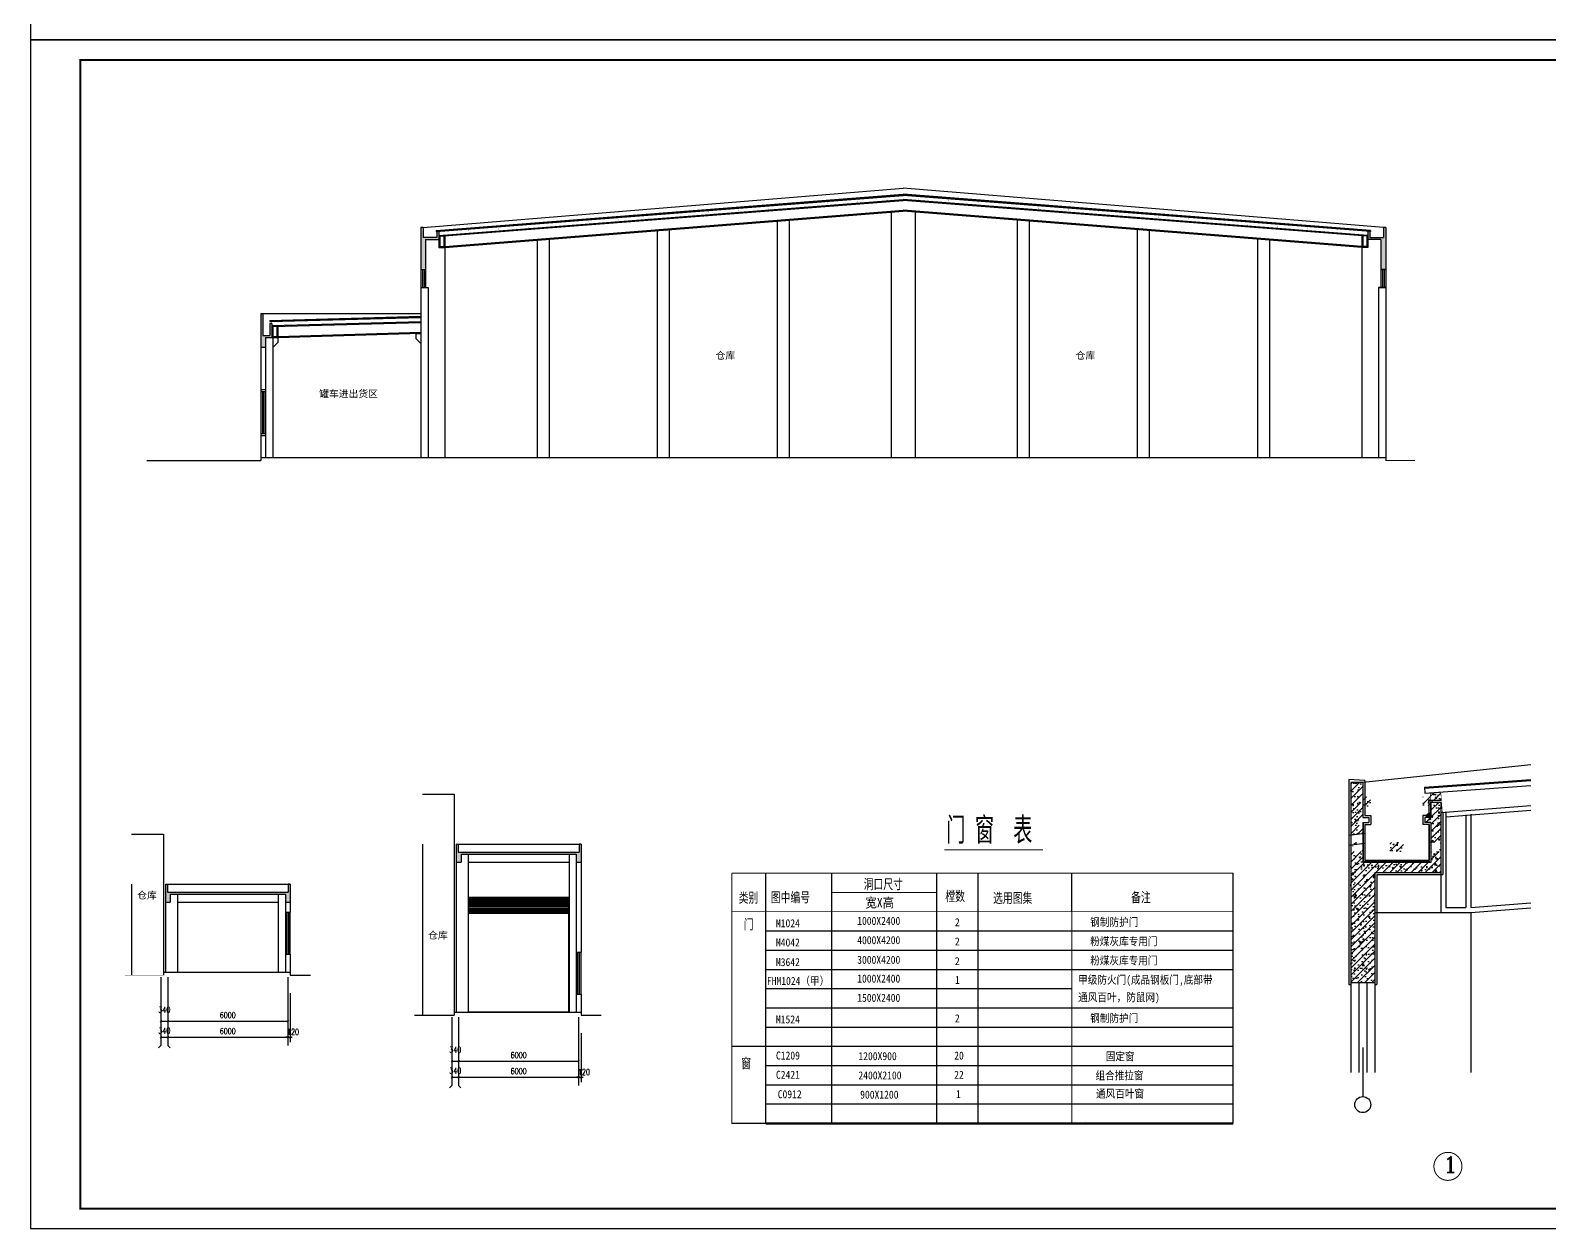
# Model space of a CAD drawing. Extents: x -405456 to 360097, y -329918 to 177160.
# Drawn here: x 28979 to 104928, y -329918 to -270043 of the extents above; entities that cross this region are included whole.
import ezdxf
from ezdxf.enums import TextEntityAlignment as Align

# ---------------------------------------------------------------- set-up
doc = ezdxf.new("R2010")
doc.units = 0
doc.header["$LTSCALE"] = 1000
doc.header["$MEASUREMENT"] = 0
doc.linetypes.add('DASH', pattern=[0.35, 0.25, -0.1])
for name, color, linetype in [('10', 7, 'Continuous'), ('AXIS', 3, 'Continuous'), ('DIM', 3, 'Continuous'), ('DIM1', 3, 'Continuous'), ('DIM_IDEN', 3, 'Continuous'), ('PUB_TITLE', 4, 'Continuous'), ('PUB_WALL', 9, 'Continuous'), ('WALL', 9, 'Continuous'), ('WINDOW', 4, 'Continuous'), ('墙体', 42, 'Continuous'), ('建筑面层', 136, 'Continuous'), ('柱子', 3, 'Continuous')]:
    doc.layers.add(name, color=color, linetype=linetype)
doc.styles.add('-宋体', font='', dxfattribs={"width": 0.8})
doc.styles.add('_TCH_LABEL', font='COMPLEX', dxfattribs={"bigfont": 'GBCBIG'})
doc.styles.add('DIM_FONT', font='SIMPLEX', dxfattribs={"width": 0.7, "bigfont": 'GBCBIG'})
doc.styles.add('H1', font='')
doc.styles.get("Standard").update_dxf_attribs({"font": 'gbenor.shx', "bigfont": 'gbcbig.shx'})
doc.styles.add('T1', font='', dxfattribs={"width": 0.9, "height": 300})
doc.styles.get('-宋体').set_extended_font_data('SimSun')
doc.styles.get('H1').set_extended_font_data('SimSun')
doc.styles.get('T1').set_extended_font_data('SimSun')
doc.dimstyles.new('DIMN', dxfattribs={"dimtxt": 300, "dimasz": 100, "dimexe": 250, "dimexo": 300, "dimgap": 150, "dimtad": 1, "dimdec": 0, "dimzin": 0, "dimdsep": 46, "dimtxsty": 'DIM_FONT', "dimblk": 'ARCHTICK', "dimcen": 0.09, "dimclrt": 7, "dimazin": 2, "dimtfac": 1, "dimtdec": 0, "dimtix": 1, "dimtmove": 2, "dimatfit": 3, "dimfxl": 1, "dimtolj": 1, "dimtzin": 0, "dimarcsym": 0})

# ---------------------------------------------------------------- blocks, each defined once
blk = doc.blocks.new('_ArchTick')
at = {"color": 0, "linetype": 'ByBlock', "const_width": 0.4}
blk.add_lwpolyline([(-0.5, -0.5), (0.5, 0.5)], dxfattribs=at)
blk = doc.blocks.new('*D24')
at = {"layer": 'AXIS', "color": 0, "lineweight": -2}
for p, q in [((50048, -319348), (50048, -321798)), ((50388, -319348), (50388, -321798)), ((50048, -321548), (50388, -321548))]:
    blk.add_line(p, q, dxfattribs=at)
at = {"layer": 'Defpoints', "color": 0}
for p in [(50048, -319048), (50388, -319048), (50388, -321548)]:
    blk.add_point(p, dxfattribs=at)
at = {"layer": 'AXIS', "color": 0, "lineweight": -2, "xscale": 100, "yscale": 100, "zscale": 100, "rotation": 180}
blk.add_blockref('_ArchTick', (50048, -321548), dxfattribs=at)
at = {"layer": 'AXIS', "color": 0, "lineweight": -2, "xscale": 100, "yscale": 100, "zscale": 100}
blk.add_blockref('_ArchTick', (50388, -321548), dxfattribs=at)
at = {"layer": 'AXIS', "color": 7, "insert": (50218, -320981), "char_height": 300, "attachment_point": 5, "style": 'DIM_FONT'}
blk.add_mtext('\\A1;340', dxfattribs=at)
blk = doc.blocks.new('*D25')
at = {"layer": 'AXIS', "color": 0, "lineweight": -2}
for p, q in [((50388, -319348), (50388, -321798)), ((56388, -319348), (56388, -321798)), ((50388, -321548), (56388, -321548))]:
    blk.add_line(p, q, dxfattribs=at)
at = {"layer": 'Defpoints', "color": 0}
for p in [(50388, -319048), (56388, -319048), (56388, -321548)]:
    blk.add_point(p, dxfattribs=at)
at = {"layer": 'AXIS', "color": 0, "lineweight": -2, "xscale": 100, "yscale": 100, "zscale": 100, "rotation": 180}
blk.add_blockref('_ArchTick', (50388, -321548), dxfattribs=at)
at = {"layer": 'AXIS', "color": 0, "lineweight": -2, "xscale": 100, "yscale": 100, "zscale": 100}
blk.add_blockref('_ArchTick', (56388, -321548), dxfattribs=at)
at = {"layer": 'AXIS', "color": 7, "insert": (53388, -321248), "char_height": 300, "attachment_point": 5, "style": 'DIM_FONT'}
blk.add_mtext('\\A1;6000', dxfattribs=at)
blk = doc.blocks.new('*D26')
at = {"layer": 'AXIS', "color": 0, "lineweight": -2}
for p, q in [((50048, -320148), (50048, -322598)), ((50388, -320148), (50388, -322598)), ((50048, -322348), (50388, -322348))]:
    blk.add_line(p, q, dxfattribs=at)
at = {"layer": 'Defpoints', "color": 0}
for p in [(50048, -319848), (50388, -319848), (50388, -322348)]:
    blk.add_point(p, dxfattribs=at)
at = {"layer": 'AXIS', "color": 0, "lineweight": -2, "xscale": 100, "yscale": 100, "zscale": 100, "rotation": 180}
blk.add_blockref('_ArchTick', (50048, -322348), dxfattribs=at)
at = {"layer": 'AXIS', "color": 0, "lineweight": -2, "xscale": 100, "yscale": 100, "zscale": 100}
blk.add_blockref('_ArchTick', (50388, -322348), dxfattribs=at)
at = {"layer": 'AXIS', "color": 7, "insert": (50218, -322028), "char_height": 300, "attachment_point": 5, "style": 'DIM_FONT'}
blk.add_mtext('\\A1;340', dxfattribs=at)
blk = doc.blocks.new('*D27')
at = {"layer": 'AXIS', "color": 0, "lineweight": -2}
for p, q in [((50388, -320148), (50388, -322598)), ((56388, -320148), (56388, -322598)), ((50388, -322348), (56388, -322348))]:
    blk.add_line(p, q, dxfattribs=at)
at = {"layer": 'Defpoints', "color": 0}
for p in [(50388, -319848), (56388, -319848), (56388, -322348)]:
    blk.add_point(p, dxfattribs=at)
at = {"layer": 'AXIS', "color": 0, "lineweight": -2, "xscale": 100, "yscale": 100, "zscale": 100, "rotation": 180}
blk.add_blockref('_ArchTick', (50388, -322348), dxfattribs=at)
at = {"layer": 'AXIS', "color": 0, "lineweight": -2, "xscale": 100, "yscale": 100, "zscale": 100}
blk.add_blockref('_ArchTick', (56388, -322348), dxfattribs=at)
at = {"layer": 'AXIS', "color": 7, "insert": (53388, -322048), "char_height": 300, "attachment_point": 5, "style": 'DIM_FONT'}
blk.add_mtext('\\A1;6000', dxfattribs=at)
blk = doc.blocks.new('*D28')
at = {"layer": 'AXIS', "color": 0, "lineweight": -2}
for p, q in [((56388, -320148), (56388, -322598)), ((56508, -320148), (56508, -322598)), ((56388, -322348), (56288, -322348)), ((56388, -322348), (56508, -322348)), ((56508, -322348), (56608, -322348))]:
    blk.add_line(p, q, dxfattribs=at)
at = {"layer": 'Defpoints', "color": 0}
for p in [(56388, -319848), (56508, -319848), (56508, -322348)]:
    blk.add_point(p, dxfattribs=at)
at = {"layer": 'AXIS', "color": 0, "lineweight": -2, "xscale": 100, "yscale": 100, "zscale": 100}
blk.add_blockref('_ArchTick', (56388, -322348), dxfattribs=at)
at = {"layer": 'AXIS', "color": 0, "lineweight": -2, "xscale": 100, "yscale": 100, "zscale": 100, "rotation": 180}
blk.add_blockref('_ArchTick', (56508, -322348), dxfattribs=at)
at = {"layer": 'AXIS', "color": 7, "insert": (56651, -322094), "char_height": 300, "attachment_point": 5, "style": 'DIM_FONT'}
blk.add_mtext('\\A1;120', dxfattribs=at)
blk = doc.blocks.new('*D31')
at = {"layer": 'AXIS', "color": 0, "lineweight": -2}
for p, q in [((35507, -318147), (35507, -320597)), ((35847, -318147), (35847, -320597)), ((35507, -320347), (35847, -320347))]:
    blk.add_line(p, q, dxfattribs=at)
at = {"layer": 'Defpoints', "color": 0}
for p in [(35507, -317847), (35847, -317847), (35847, -320347)]:
    blk.add_point(p, dxfattribs=at)
at = {"layer": 'AXIS', "color": 0, "lineweight": -2, "xscale": 100, "yscale": 100, "zscale": 100, "rotation": 180}
blk.add_blockref('_ArchTick', (35507, -320347), dxfattribs=at)
at = {"layer": 'AXIS', "color": 0, "lineweight": -2, "xscale": 100, "yscale": 100, "zscale": 100}
blk.add_blockref('_ArchTick', (35847, -320347), dxfattribs=at)
at = {"layer": 'AXIS', "color": 7, "insert": (35677, -320027), "char_height": 300, "attachment_point": 5, "style": 'DIM_FONT'}
blk.add_mtext('\\A1;340', dxfattribs=at)
blk = doc.blocks.new('*D32')
at = {"layer": 'AXIS', "color": 0, "lineweight": -2}
for p, q in [((35847, -318147), (35847, -320597)), ((41847, -318147), (41847, -320597)), ((35847, -320347), (41847, -320347))]:
    blk.add_line(p, q, dxfattribs=at)
at = {"layer": 'Defpoints', "color": 0}
for p in [(35847, -317847), (41847, -317847), (41847, -320347)]:
    blk.add_point(p, dxfattribs=at)
at = {"layer": 'AXIS', "color": 0, "lineweight": -2, "xscale": 100, "yscale": 100, "zscale": 100, "rotation": 180}
blk.add_blockref('_ArchTick', (35847, -320347), dxfattribs=at)
at = {"layer": 'AXIS', "color": 0, "lineweight": -2, "xscale": 100, "yscale": 100, "zscale": 100}
blk.add_blockref('_ArchTick', (41847, -320347), dxfattribs=at)
at = {"layer": 'AXIS', "color": 7, "insert": (38847, -320047), "char_height": 300, "attachment_point": 5, "style": 'DIM_FONT'}
blk.add_mtext('\\A1;6000', dxfattribs=at)
blk = doc.blocks.new('*D33')
at = {"layer": 'AXIS', "color": 0, "lineweight": -2}
for p, q in [((41847, -318147), (41847, -320597)), ((41967, -318147), (41967, -320597)), ((41847, -320347), (41747, -320347)), ((41847, -320347), (41967, -320347)), ((41967, -320347), (42067, -320347))]:
    blk.add_line(p, q, dxfattribs=at)
at = {"layer": 'Defpoints', "color": 0}
for p in [(41847, -317847), (41967, -317847), (41967, -320347)]:
    blk.add_point(p, dxfattribs=at)
at = {"layer": 'AXIS', "color": 0, "lineweight": -2, "xscale": 100, "yscale": 100, "zscale": 100}
blk.add_blockref('_ArchTick', (41847, -320347), dxfattribs=at)
at = {"layer": 'AXIS', "color": 0, "lineweight": -2, "xscale": 100, "yscale": 100, "zscale": 100, "rotation": 180}
blk.add_blockref('_ArchTick', (41967, -320347), dxfattribs=at)
at = {"layer": 'AXIS', "color": 7, "insert": (42110, -320093), "char_height": 300, "attachment_point": 5, "style": 'DIM_FONT'}
blk.add_mtext('\\A1;120', dxfattribs=at)
blk = doc.blocks.new('*D29')
at = {"layer": 'AXIS', "color": 0, "lineweight": -2}
for p, q in [((35507, -317347), (35507, -319797)), ((35847, -317347), (35847, -319797)), ((35507, -319547), (35847, -319547))]:
    blk.add_line(p, q, dxfattribs=at)
at = {"layer": 'Defpoints', "color": 0}
for p in [(35507, -317047), (35847, -317047), (35847, -319547)]:
    blk.add_point(p, dxfattribs=at)
at = {"layer": 'AXIS', "color": 0, "lineweight": -2, "xscale": 100, "yscale": 100, "zscale": 100, "rotation": 180}
blk.add_blockref('_ArchTick', (35507, -319547), dxfattribs=at)
at = {"layer": 'AXIS', "color": 0, "lineweight": -2, "xscale": 100, "yscale": 100, "zscale": 100}
blk.add_blockref('_ArchTick', (35847, -319547), dxfattribs=at)
at = {"layer": 'AXIS', "color": 7, "insert": (35677, -318980), "char_height": 300, "attachment_point": 5, "style": 'DIM_FONT'}
blk.add_mtext('\\A1;340', dxfattribs=at)
blk = doc.blocks.new('*D30')
at = {"layer": 'AXIS', "color": 0, "lineweight": -2}
for p, q in [((35847, -317347), (35847, -319797)), ((41847, -317347), (41847, -319797)), ((35847, -319547), (41847, -319547))]:
    blk.add_line(p, q, dxfattribs=at)
at = {"layer": 'Defpoints', "color": 0}
for p in [(35847, -317047), (41847, -317047), (41847, -319547)]:
    blk.add_point(p, dxfattribs=at)
at = {"layer": 'AXIS', "color": 0, "lineweight": -2, "xscale": 100, "yscale": 100, "zscale": 100, "rotation": 180}
blk.add_blockref('_ArchTick', (35847, -319547), dxfattribs=at)
at = {"layer": 'AXIS', "color": 0, "lineweight": -2, "xscale": 100, "yscale": 100, "zscale": 100}
blk.add_blockref('_ArchTick', (41847, -319547), dxfattribs=at)
at = {"layer": 'AXIS', "color": 7, "insert": (38847, -319247), "char_height": 300, "attachment_point": 5, "style": 'DIM_FONT'}
blk.add_mtext('\\A1;6000', dxfattribs=at)
blk = doc.blocks.new('6565')
h = blk.add_hatch()
h.set_pattern_fill('钢筋混凝土', color=256, scale=20, style=0)
h.set_pattern_definition([(45, (0, 0), (-35.355339, 35.355339), []), (50, (0, 0), (143.452037, -12.550427), [15, -165]), (355, (0, 0), (-27.75027, 150.43843), [12, -132]), (100.4514, (11.95, -1.05), (115.701876, 137.88791), [12.74804, -140.22842]), (46.1842, (0, 40), (213.44821, -33.1038), [22.5, -247.5]), (96.6356, (17.79, 37.24), (186.93254, 194.82357), [19.12206, -210.3426]), (351.1842, (0, 40), (186.93239, 194.82372), [18, -198]), (21, (20, 30), (119.38141, -80.52378), [15, -165]), (326, (20, 30), (48.66307, 145.03001), [12, -132]), (71.4514, (29.95, 23.29), (168.044526, 64.5061), [12.74804, -140.22842]), (37.5, (0, 0), (2.431971, 66.578771), [0, -130.4, 0, -134, 0, -132.5]), (7.5, (0, 0), (52.613907, 78.882342), [0, -76.4, 0, -127.4, 0, -50.5]), (327.5, (-44.6, 0), (106.764487, -4.510974), [0, -50, 0, -156, 0, -207]), (317.5, (-64.6, 0), (116.637234, 20.020996), [0, -65, 0, -103.6, 0, -147])])
h.paths.add_polyline_path([(45115, -276490), (44995, -276490), (44995, -277018), (45115, -277003), (45115, -276955, -0.351528), (45078, -276910, -0.468079), (45133, -276865), (45137, -276840), (45115, -276840)])
h.paths.add_polyline_path([(44995, -278490), (45235, -278490), (45235, -277390), (45445, -277390), (45445, -277290), (45115, -277290), (45115, -277103), (45019, -277115), (44995, -277188)])
h.paths.add_polyline_path([(45895, -277390), (45895, -276963), (45796, -276840), (45735, -276840), (45735, -276890), (45795, -276890), (45795, -277290), (45445, -277290), (45445, -277390)])
h.paths.add_polyline_path([(45895, -276690), (45795, -276690), (45795, -276839), (45895, -276963)])
h.paths.add_polyline_path([(45901, -276670), (45895, -276591), (45856, -276595, -0.904033), (45848, -276595), (45790, -276601), (45790, -276670)])
h.paths.add_polyline_path([(45096, -276633), (45194, -276633), (45194, -276723), (45096, -276723)])
edge = h.paths.add_edge_path()
edge.add_line((45791, -277091), (45889, -277091))
edge.add_line((45889, -277091), (45889, -277181))
edge.add_line((45889, -277181), (45791, -277181))
edge.add_line((45791, -277181), (45791, -277091))
edge.add_line((45386, -277091), (45524, -277091))
edge.add_line((45524, -277091), (45524, -277181))
edge.add_line((45524, -277181), (45386, -277181))
edge.add_line((45386, -277181), (45386, -277091))
edge.add_line((45011, -277091), (45109, -277091))
edge.add_line((45109, -277091), (45109, -277181))
edge.add_line((45109, -277181), (45011, -277181))
edge.add_line((45011, -277181), (45011, -277091))
h.paths.add_polyline_path([(45716, -276633), (45814, -276633), (45814, -276723), (45716, -276723)])
h = blk.add_hatch()
h.set_pattern_fill('多孔材料', color=256, style=0)
h.set_pattern_definition([(45, (-90775.2582, 33525.6446), (-2.000002033, 2.000002033), []), (135, (-90775.2582, 33525.6446), (-2.000002033, -2.000002033), [])])
h.paths.add_polyline_path([(45790, -276799, 0.094517), (45775, -276802), (45775, -276820), (45754, -276820, 0.127113), (45748, -276840), (45790, -276840)])
h.paths.add_polyline_path([(45775, -276802, 0.173745), (45754, -276820), (45775, -276820)], flags=17)
for p, q in [((46795, -276314), (45115, -276490)), ((44995, -276490), (44995, -278490)), ((45115, -276490), (44995, -276490)), ((45115, -276490), (45115, -276840)), ((45795, -276690), (45795, -276840)), ((45895, -276690), (45795, -276690)), ((45895, -276690), (45895, -277790)), ((45115, -276840), (45175, -276840)), ((45115, -276890), (45115, -277290)), ((45115, -276890), (45175, -276890)), ((45175, -276840), (45175, -276890)), ((45735, -276840), (45735, -276890)), ((45795, -276840), (45735, -276840)), ((45795, -276890), (45735, -276890)), ((45795, -276890), (45795, -277290)), ((45135, -277000), (44975, -277020)), ((45135, -277100), (44975, -277120)), ((45795, -277290), (45115, -277290)), ((45235, -277390), (45235, -278490)), ((45235, -277390), (45895, -277390)), ((45235, -277790), (46195, -277790)), ((46195, -277790), (46195, -279390)), ((44995, -278490), (45235, -278490))]:
    blk.add_line(p, q)
at = {"color": 3, "linetype": 'Continuous'}
for p, q in [((46145, -276814), (46145, -277740)), ((46195, -276809), (46195, -277740)), ((45915, -277790), (46195, -277790)), ((45945, -277740), (46145, -277740))]:
    blk.add_line(p, q, dxfattribs=at)
at = {"const_width": 5}
for points in [[(45994, -276582), (45790, -276601), (45790, -276840)], [(45994, -276582), (45895, -276590), (45911, -276790), (46011, -276781)]]:
    blk.add_lwpolyline(points, dxfattribs=at)
at = {"linetype": 'DASH', "ltscale": 0.2, "const_width": 5}
blk.add_lwpolyline([(45125, -276890), (45125, -277270), (45125, -277280), (45785, -277280), (45785, -276890)], dxfattribs=at)
blk.add_arc((45790, -276840), 41.3, 83.3173, 180)
at = {"layer": '10', "color": 3, "linetype": 'Continuous'}
for p, q in [((45895, -276790), (45895, -277390)), ((45945, -276786), (45945, -277740))]:
    blk.add_line(p, q, dxfattribs=at)
at = {"layer": 'AXIS'}
blk.add_line((45115, -279141), (45115, -279631), dxfattribs=at)
blk.add_circle((45115, -279711), 80, dxfattribs=at)
at = {"layer": 'WINDOW'}
for p, q in [((44995, -278490), (44995, -279390)), ((45075, -278490), (45075, -279390)), ((45155, -278490), (45155, -279390)), ((45235, -278490), (45235, -279390))]:
    blk.add_line(p, q, dxfattribs=at)
at = {"layer": '建筑面层'}
for p, q in [((44975, -276460), (44975, -278510)), ((45135, -276470), (44975, -276460)), ((45135, -276470), (45135, -276820)), ((45775, -276670), (45775, -276820)), ((45901, -276670), (45775, -276670)), ((45135, -276820), (45195, -276820)), ((45135, -276910), (45135, -277270)), ((45135, -276910), (45195, -276910)), ((45195, -276820), (45195, -276910)), ((45715, -276820), (45715, -276910)), ((45775, -276820), (45715, -276820)), ((45775, -276910), (45715, -276910)), ((45775, -276910), (45775, -277270)), ((45915, -276789), (45915, -277410)), ((45775, -277270), (45135, -277270)), ((45255, -277410), (45255, -278510)), ((45255, -277410), (45915, -277410)), ((44975, -278510), (44995, -278510)), ((45235, -278510), (45255, -278510))]:
    blk.add_line(p, q, dxfattribs=at)
at = {"layer": '柱子'}
for p, q in [((45732, -276538), (46795, -276460)), ((45732, -276548), (46795, -276470)), ((45732, -276538), (45737, -276598)), ((45737, -276598), (46795, -276520)), ((45895, -276790), (46795, -276721)), ((45945, -276834), (46795, -276768)), ((46195, -277740, -1), (46795, -277693, -3)), ((46195, -277790, -1), (46795, -277743, -3))]:
    blk.add_line(p, q, dxfattribs=at)

msp = doc.modelspace()

# ---------------------------------------------------------------- hatches: boundary and pattern name
for points in [[(48616.8, -280390.2), (48616.8, -279890.2), (48496.8, -279890.2), (48496.8, -281990.2), (48736.8, -281990.2), (48736.8, -280490.2), (49396.8, -280490.2), (49396.8, -280090.2), (49360, -280090.2), (49296.8, -280095.1), (49296.8, -280390.2)], [(95936.8, -280390.2), (95936.8, -280095.2), (95837.1, -280087.5), (95836.8, -280090.2), (95836.8, -280490.2), (96496.8, -280490.2), (96496.8, -281990.2), (96736.8, -281990.2), (96736.8, -279890.2), (96616.8, -279890.2), (96616.8, -280390.2)], [(40496.8, -285890.2), (40736.8, -285890.2), (40736.8, -285390.2), (41046.8, -285390.2), (41046.8, -284690.2), (40946.8, -284690.2), (40946.8, -285290.2), (40596.8, -285290.2), (40596.8, -284190.2), (40496.8, -284190.2)], [(50267.8, -311604.1), (50367.8, -311604.1), (50407.8, -311604.1), (50507.8, -311604.1), (50507.8, -311204.1), (56267.8, -311204.1), (56267.8, -311604.1), (56507.8, -311604.1), (56507.8, -310704.1), (56407.8, -310704.1), (56407.8, -311104.1), (50367.8, -311104.1), (50367.8, -310704.1), (50267.8, -310704.1), (50267.8, -311104.1)], [(35967, -313203.4), (41727, -313203.4), (41727, -313603.4), (41967, -313603.4), (41967, -312703.4), (41867, -312703.4), (41867, -313103.4), (35827, -313103.4), (35827, -312703.4), (35727, -312703.4), (35727, -313103.4), (35727, -313603.4), (35827, -313603.4), (35867, -313603.4), (35967, -313603.4)]]:
    msp.add_hatch(color=251).paths.add_polyline_path(points)

# ---------------------------------------------------------------- linework, layer by layer
for p, q in [((48616.8, -279890.2), (72616.8, -277929.4)), ((96616.8, -279890.2), (72616.8, -277929.4)), ((72016.8, -279122.7), (72016.8, -291390.2)), ((73216.8, -279122.7), (73216.8, -291390.2)), ((48616.8, -279890.2), (48496.8, -279890.2)), ((49296.8, -280090.2), (49296.8, -280390.2)), ((49396.8, -280090.2), (49296.8, -280090.2)), ((49396.8, -280090.2), (49396.8, -280490.2)), ((49396.8, -280090.2), (49396.8, -280890.2)), ((60316.8, -280049.2), (60316.8, -291390.2)), ((60916.8, -280001.7), (60916.8, -291390.2)), ((66316.8, -279574.1), (66316.8, -291390.2)), ((66916.8, -279526.6), (66916.8, -291390.2)), ((78316.8, -279526.6), (78316.8, -291390.2)), ((78916.8, -279574.1), (78916.8, -291390.2)), ((84316.8, -280001.7), (84316.8, -291390.2)), ((84916.8, -280049.2), (84916.8, -291390.2)), ((95836.8, -280090.2), (95836.8, -280490.2)), ((95836.8, -280090.2), (95836.8, -280890.2)), ((95936.8, -280090.2), (95936.8, -280390.2)), ((96616.8, -279890.2), (96616.8, -280390.2)), ((96616.8, -279890.2), (96616.8, -280390.2)), ((96736.8, -279890.2), (96616.8, -279890.2)), ((96736.8, -279890.2), (96736.8, -281990.2)), ((96736.8, -279890.2), (96736.8, -281990.2)), ((96736.8, -279890.2), (96736.8, -281990.2)), ((49296.8, -280390.2), (48616.8, -280390.2)), ((48736.8, -280490.2), (48736.8, -281990.2)), ((48736.8, -280490.2), (49396.8, -280490.2)), ((49396.8, -280890.2), (49696.8, -280890.2)), ((49696.8, -280890.2), (49696.8, -291390.2)), ((54316.8, -280524.4), (54316.8, -291390.2)), ((54916.8, -280476.8), (54916.8, -291390.2)), ((90316.8, -280476.8), (90316.8, -291390.2)), ((90916.8, -280524.4), (90916.8, -291390.2)), ((95536.8, -280890.2), (95536.8, -291390.2)), ((95836.8, -280890.2), (95536.8, -280890.2)), ((96496.8, -280490.2), (96496.8, -281990.2)), ((96496.8, -280490.2), (96496.8, -281990.2)), ((48496.8, -281990.2), (48736.8, -281990.2)), ((96496.8, -281990.2), (96736.8, -281990.2)), ((96736.8, -281990.2), (96496.8, -281990.2)), ((48496.8, -282890.2), (48866.8, -282890.2)), ((48496.8, -282890.2), (48496.8, -285190.2)), ((48866.8, -282890.2), (48866.8, -291390.2)), ((96366.8, -282890.2), (96366.8, -291390.2)), ((96366.8, -282890.2), (96736.8, -282890.2)), ((96736.8, -282890.2), (96366.8, -282890.2)), ((96736.8, -282890.2), (96736.8, -291540.2)), ((40496.8, -284190.2), (40496.8, -288090.2)), ((40496.8, -284190.2), (40496.8, -288090.2)), ((40496.8, -284190.2), (40596.8, -284190.2)), ((40596.8, -284190.2), (48496.8, -284190.2)), ((40946.8, -284690.2), (40946.8, -285290.2)), ((41046.8, -284690.2), (40946.8, -284690.2)), ((41046.8, -284690.2), (41046.8, -285390.2)), ((40736.8, -285390.2), (40736.8, -288090.2)), ((40736.8, -285390.2), (41346.8, -285390.2)), ((41096.8, -285390.2), (41096.8, -291390.2)), ((41346.8, -285390.2), (41346.8, -285640.2)), ((48246.8, -285190.2), (48496.8, -285190.2)), ((48246.8, -285190.2), (48246.8, -285440.2)), ((48246.8, -285440.2), (48496.8, -285690.2)), ((48496.8, -285190.2), (48496.8, -291390.2)), ((40736.8, -285890.2), (40496.8, -285890.2)), ((41346.8, -285640.2), (41096.8, -285890.2)), ((40496.8, -287990.2), (40736.8, -287990.2)), ((40496.8, -288090.2), (40736.8, -288090.2)), ((40496.8, -290190.2), (40736.8, -290190.2)), ((40496.8, -290190.2), (40496.8, -291540.2)), ((40496.8, -290190.2), (40496.8, -291540.2)), ((40496.8, -290290.2), (40736.8, -290290.2)), ((40736.8, -290190.2), (40736.8, -291390.2)), ((34797.2, -291540.2), (40496.8, -291540.2)), ((40496.8, -291390.2), (96736.8, -291390.2)), ((48573.5, -308204.1), (50167.8, -308204.1)), ((50167.8, -308204.1), (50167.8, -319254.1)), ((34032.7, -310203.4), (35627, -310203.4)), ((35627, -310203.4), (35627, -317253.4)), ((48573.5, -310704.1), (48573.5, -319254.1)), ((50267.8, -310704.1), (50267.8, -311104.1)), ((50267.8, -310704.1), (50367.8, -310704.1)), ((50267.8, -311104.1), (50267.8, -311604.1)), ((50367.8, -310704.1), (50367.8, -311104.1)), ((50367.8, -310704.1), (56407.8, -310704.1)), ((50367.8, -311104.1), (56407.8, -311104.1)), ((50507.8, -311204.1), (56267.8, -311204.1)), ((50507.8, -311204.1), (50507.8, -311604.1)), ((50867.8, -311204.1), (50867.8, -319104.1)), ((55907.8, -311204.1), (55907.8, -319104.1)), ((56267.8, -311204.1), (56267.8, -316104.1)), ((56507.8, -310704.1), (56407.8, -310704.1)), ((56407.8, -310704.1), (56407.8, -311104.1)), ((56507.8, -310704.1), (56507.8, -316104.1)), ((50267.8, -311604.1), (50367.8, -311604.1)), ((50267.8, -311604.1), (50267.8, -319104.1)), ((50267.8, -311604.1), (50507.8, -311604.1)), ((50367.8, -311604.1), (50407.8, -311604.1)), ((50867.8, -311604.1), (55907.8, -311604.1)), ((56267.8, -311604.1), (56507.8, -311604.1)), ((34032.7, -312703.4), (34032.7, -317253.4)), ((35727, -312703.4), (35727, -313103.4)), ((35727, -312703.4), (35827, -312703.4)), ((35827, -312703.4), (35827, -313103.4)), ((35827, -312703.4), (41867, -312703.4)), ((41967, -312703.4), (41867, -312703.4)), ((41867, -312703.4), (41867, -313103.4)), ((41867, -312703.4), (41967, -312703.4)), ((41967, -312703.4), (41967, -314103.4)), ((35727, -313103.4), (35727, -313603.4)), ((35727, -313603.4), (35727, -317103.4)), ((35727, -313603.4), (35967, -313603.4)), ((35727, -313603.4), (35827, -313603.4)), ((35827, -313103.4), (41867, -313103.4)), ((35827, -313603.4), (35867, -313603.4)), ((35967, -313203.4), (41727, -313203.4)), ((35967, -313203.4), (35967, -313603.4)), ((36327, -313203.4), (36327, -317103.4)), ((36327, -313603.4), (41367, -313603.4)), ((41367, -313203.4), (41367, -317103.4)), ((41727, -313203.4), (41727, -314103.4)), ((41727, -313603.4), (41967, -313603.4)), ((50888.1, -313354.6), (55888.1, -313354.6)), ((50888.1, -313414.6), (55888.1, -313414.6)), ((50888.1, -313474.6), (55888.1, -313474.6)), ((50888.1, -313534.6), (55888.1, -313534.6)), ((50888.1, -313594.6), (55888.1, -313594.6)), ((50888.1, -313594.6), (55888.1, -313594.6)), ((50888.1, -313654.6), (55888.1, -313654.6)), ((41727, -314103.4), (41967, -314103.4)), ((41727, -314103.4), (41727, -316203.4)), ((41797, -314103.4), (41797, -316203.4)), ((41897, -316203.4), (41897, -314103.4)), ((41967, -316203.4), (41967, -314103.4)), ((50888.1, -313714.6), (55888.1, -313714.6)), ((50888.1, -313774.6), (55888.1, -313774.6)), ((50888.1, -313834.6), (55888.1, -313834.6)), ((50888.1, -313918.2), (55888.1, -313918.2)), ((50888.1, -313978.2), (55888.1, -313978.2)), ((50888.1, -314038.2), (55888.1, -314038.2)), ((50888.1, -314098.2), (55888.1, -314098.2)), ((50888.1, -314158.2), (55888.1, -314158.2)), ((41727, -316203.4), (41727, -317103.4)), ((41727, -316203.4), (41967, -316203.4)), ((41967, -316203.4), (41967, -317253.4)), ((56267.8, -316104.1), (56507.8, -316104.1)), ((56267.8, -316104.1), (56267.8, -318204.1)), ((56337.8, -316104.1), (56337.8, -318204.1)), ((56437.8, -318204.1), (56437.8, -316104.1)), ((56507.8, -318204.1), (56507.8, -316104.1)), ((35627, -317103.4), (41967, -317103.4)), ((41967, -317253.4), (42980.2, -317253.4)), ((56267.8, -318204.1), (56267.8, -319104.1)), ((56267.8, -318204.1), (56507.8, -318204.1)), ((56507.8, -318204.1), (56507.8, -319254.1)), ((48182.1, -319254.1), (50167.8, -319254.1)), ((50167.8, -319104.1), (56507.8, -319104.1)), ((56507.8, -319254.1), (57521.1, -319254.1))]:
    msp.add_line(p, q)
at = {"color": 251}
for p, q in [((48496.8, -279890.2), (48496.8, -281990.2)), ((48616.8, -279890.2), (48616.8, -280390.2)), ((96496.8, -280490.2), (95836.8, -280490.2)), ((95936.8, -280390.2), (96616.8, -280390.2)), ((40596.8, -284190.2), (40596.8, -285290.2)), ((40596.8, -285290.2), (40946.8, -285290.2))]:
    msp.add_line(p, q, dxfattribs=at)
at = {"color": 3, "linetype": 'Continuous'}
for p, q in [((49396.8, -280890.2), (49696.8, -280890.2)), ((49446.8, -280840.2), (49646.8, -280840.2)), ((49646.8, -280314.1), (49646.8, -280890.2)), ((49696.8, -280309.3), (49696.8, -280890.2)), ((95536.8, -280309.3), (95536.8, -280890.2)), ((95836.8, -280890.2), (95536.8, -280890.2)), ((95586.8, -280314.1), (95586.8, -280890.2)), ((95786.8, -280840.2), (95586.8, -280840.2)), ((41096.8, -285340.2), (41296.8, -285340.2)), ((41296.8, -284814.1), (41296.8, -285390.2)), ((41346.8, -284809.3), (41346.8, -285390.2))]:
    msp.add_line(p, q, dxfattribs=at)
for points, const_width in [([(67442.6, -278690.7), (67343, -278699), (67359.6, -278898.4), (67459.3, -278890)], 5), ([(68938.1, -278574.8), (68838.5, -278583.1), (68855.1, -278782.4), (68954.8, -278774.1)], 5), ([(70433.7, -278458.9), (70334, -278467.2), (70350.7, -278666.5), (70450.3, -278658.2)], 5), ([(71929.2, -278343.5), (71829.6, -278351.8), (71846.2, -278551.2), (71945.9, -278542.8)], 5), ([(73304.4, -278343.5), (73404.1, -278351.8), (73387.4, -278551.2), (73287.8, -278542.8)], 5), ([(74800, -278458.9), (74899.6, -278467.2), (74883, -278666.5), (74783.3, -278658.2)], 5), ([(76295.5, -278574.8), (76395.2, -278583.1), (76378.5, -278782.4), (76278.9, -278774.1)], 5), ([(77791, -278690.7), (77890.7, -278699), (77874, -278898.4), (77774.4, -278890)], 5), ([(58469.5, -279385.7), (58369.9, -279394), (58386.5, -279593.3), (58486.2, -279585)], 5), ([(59965.1, -279270.4), (59865.4, -279278.7), (59882.1, -279478), (59981.7, -279469.7)], 5), ([(61460.6, -279154.4), (61360.9, -279162.8), (61377.6, -279362.1), (61477.2, -279353.8)], 5), ([(62956.1, -279038.5), (62856.4, -279046.8), (62873.1, -279246.1), (62972.7, -279237.8)], 5), ([(64451.6, -278922.6), (64352, -278930.9), (64368.6, -279130.2), (64468.3, -279121.9)], 5), ([(65947.1, -278806.7), (65847.5, -278815), (65864.1, -279014.3), (65963.8, -279006)], 5), ([(79286.5, -278806.7), (79386.2, -278815), (79369.5, -279014.3), (79269.9, -279006)], 5), ([(80782, -278922.6), (80881.7, -278930.9), (80865, -279130.2), (80765.4, -279121.9)], 5), ([(82277.6, -279038.5), (82377.2, -279046.8), (82360.6, -279246.1), (82260.9, -279237.8)], 5), ([(83773.1, -279154.4), (83872.7, -279162.8), (83856.1, -279362.1), (83756.4, -279353.8)], 5), ([(85268.6, -279270.4), (85368.2, -279278.7), (85351.6, -279478), (85251.9, -279469.7)], 5), ([(86764.1, -279385.7), (86863.8, -279394), (86847.1, -279593.3), (86747.5, -279585)], 5), ([(49496.5, -280081.9), (49396.8, -280090.2), (49413.5, -280289.5), (49513.1, -280281.2)], 5), ([(50992, -279966), (50892.3, -279974.3), (50909, -280173.6), (51008.6, -280165.3)], 5), ([(52487.5, -279850), (52387.9, -279858.4), (52404.5, -280057.7), (52504.2, -280049.3)], 5), ([(53983, -279733.5), (53883.3, -279741.8), (53900, -279941.1), (53999.6, -279932.8)], 5), ([(55478.5, -279617.6), (55378.8, -279625.9), (55395.5, -279825.2), (55495.1, -279816.9)], 5), ([(56974, -279501.6), (56874.3, -279510), (56891, -279709.3), (56990.6, -279701)], 5), ([(88259.7, -279501.6), (88359.3, -279510), (88342.7, -279709.3), (88243, -279701)], 5), ([(89755.2, -279617.6), (89854.8, -279625.9), (89838.2, -279825.2), (89738.5, -279816.9)], 5), ([(91250.7, -279733.5), (91350.3, -279741.8), (91333.7, -279941.1), (91234, -279932.8)], 5), ([(92746.1, -279850), (92845.8, -279858.4), (92829.2, -280057.7), (92729.5, -280049.3)], 5), ([(94241.7, -279966), (94341.3, -279974.3), (94324.7, -280173.6), (94225, -280165.3)], 5), ([(95737.2, -280081.9), (95836.8, -280090.2), (95820.2, -280289.5), (95720.5, -280281.2)], 5), ([(41146.5, -284581.9), (41046.8, -284590.2), (41063.5, -284789.5), (41163.1, -284781.2)], 5), ([(98197.5, -291540.2), (96736.8, -291540.2), (96736.8, -291390.2), (40496.8, -291390.2), (40496.8, -291540.2), (39036.2, -291540.2)], 50), ([(33705, -317253.4), (35627, -317253.4), (35627, -317103.4), (41967, -317103.4), (41967, -317253.4), (42648.3, -317253.4)], 5), ([(48182.1, -319254.1), (50167.8, -319254.1), (50167.8, -319104.1), (56507.8, -319104.1), (56507.8, -319254.1), (57222.1, -319254.1)], 5)]:
    msp.add_lwpolyline(points, dxfattribs=dict(const_width=const_width))
msp.add_lwpolyline([(55888.1, -319104.1), (50888.1, -319104.1), (50888.1, -313354.6), (55888.1, -313354.6)], close=True)
at = {"layer": '10', "color": 3, "linetype": 'Continuous'}
for p, q in [((49396.8, -280290.2), (49396.8, -280890.2)), ((49446.8, -280285.4), (49446.8, -280890.2)), ((95786.8, -280285.4), (95786.8, -280890.2)), ((95836.8, -280290.2), (95836.8, -280890.2)), ((41046.8, -284790.2), (41046.8, -285390.2)), ((41096.8, -284785.4), (41096.8, -285390.2))]:
    msp.add_line(p, q, dxfattribs=at)
at = {"layer": 'AXIS'}
for p, q in [((35507, -317847.5), (35507, -320770.1)), ((35847, -317847.5), (35847, -320770.1)), ((41847, -317847.5), (41847, -320770.1)), ((50047.8, -319848.2), (50047.8, -322770.8)), ((50387.8, -319848.2), (50387.8, -322770.8)), ((56387.8, -319848.2), (56387.8, -322770.8)), ((35389.8, -320887.3), (35507, -320770.1)), ((35964.1, -320887.3), (35847, -320770.1)), ((49930.6, -322888), (50047.8, -322770.8)), ((50505, -322888), (50387.8, -322770.8))]:
    msp.add_line(p, q, dxfattribs=at)
at = {"layer": 'DIM1', "linetype": 'Continuous'}
for p, q in [((65738.5, -324651.3), (65738.5, -312156.8)), ((69035.8, -312156.8), (69035.8, -324651.3)), ((74270.2, -312156.8), (74270.2, -324651.3)), ((76363.8, -324651.3), (76363.8, -312156.8)), ((89112.3, -324651.3), (89112.3, -312156.8)), ((65738.5, -315040.1), (89112.3, -315040.1)), ((65738.5, -315040.1), (89112.3, -315040.1)), ((65738.5, -316001.2), (89112.3, -316001.2)), ((65738.5, -316962.3), (89112.3, -316962.3)), ((65738.5, -317923.5), (81035.8, -317923.5)), ((65738.5, -318884.6), (89112.3, -318884.6)), ((65738.5, -319845.7), (89112.3, -319845.7)), ((64044.8, -320806.8), (89112.3, -320806.8)), ((65738.5, -320806.8), (89112.3, -320806.8)), ((65738.5, -320806.8), (89112.3, -320806.8)), ((65738.5, -321767.9), (89112.3, -321767.9)), ((65738.5, -322729), (89112.3, -322729)), ((65738.5, -323690.1), (89112.3, -323690.1)), ((64044.8, -324651.3), (89112.3, -324651.3)), ((65738.5, -324651.3), (89112.3, -324651.3)), ((65738.5, -324651.3), (81035.8, -324651.3)), ((65738.5, -324651.3), (89112.3, -324651.3)), ((65738.5, -324651.3), (89112.3, -324651.3)), ((65738.5, -324651.3), (89112.3, -324651.3)), ((89112.3, -324651.3), (65738.5, -324651.3)), ((65738.5, -324651.3), (89112.3, -324651.3)), ((65738.5, -324651.3), (89112.3, -324651.3)), ((65738.5, -324651.3), (89112.3, -324651.3)), ((89112.3, -324678.1), (65738.5, -324678.1)), ((65738.5, -324678.1), (89112.3, -324678.1)), ((81733.6, -324567.6), (81733.6, -324567.6))]:
    msp.add_line(p, q, dxfattribs=at)
for points, const_width in [([(89112.3, -312156.8), (64044.8, -312156.8)], 60.1), ([(64044.8, -312156.8), (64044.8, -324651.3), (89112.3, -324651.3)], 60.1), ([(65738.5, -324651.3), (65738.5, -312156.8)], 48.1), ([(69035.8, -312156.8), (69035.8, -324651.3)], 48.1), ([(74270.2, -312156.8), (74270.2, -324651.3)], 48.1), ([(76363.8, -324651.3), (76363.8, -312156.8)], 48.1), ([(81035.8, -324651.3), (81035.8, -312156.8)], 48.1), ([(89112.3, -324651.3), (89112.3, -312169.8)], 48.1), ([(69035.8, -313117.9), (74270.2, -313117.9)], 48.1), ([(64044.8, -314079), (89112.3, -314079)], 24)]:
    msp.add_lwpolyline(points, dxfattribs=dict(at, const_width=const_width))
at = {"layer": 'DIM_IDEN', "const_width": 50}
msp.add_lwpolyline([(100543.4, -326808, 1), (99143.4, -326808, 1)], format="xyb", close=True, dxfattribs=at)
at = {"layer": 'PUB_TITLE'}
for points in [[(28978.8, -270517.9), (177678.8, -270517.9), (177678.8, -186417.9), (28978.8, -186417.9)], [(28978.8, -329917.9), (134078.8, -329917.9), (134078.8, -270517.9), (28978.8, -270517.9)]]:
    msp.add_lwpolyline(points, close=True, dxfattribs=at)
at = {"layer": 'PUB_TITLE', "const_width": 100}
msp.add_lwpolyline([(31478.8, -328917.9), (133078.8, -328917.9), (133078.8, -271517.9), (31478.8, -271517.9)], close=True, dxfattribs=at)
at = {"layer": 'WALL', "color": 7, "linetype": 'Continuous'}
msp.add_line((81035.8, -314079), (81035.8, -312156.8), dxfattribs=at)
at = {"layer": 'WINDOW'}
for p, q in [((48496.8, -281990.2), (48496.8, -282890.2)), ((48576.8, -281990.2), (48576.8, -282890.2)), ((48656.8, -281990.2), (48656.8, -282890.2)), ((48736.8, -281990.2), (48736.8, -282890.2)), ((96496.8, -281990.2), (96496.8, -282890.2)), ((96496.8, -281990.2), (96496.8, -282890.2)), ((96576.8, -281990.2), (96576.8, -282890.2)), ((96576.8, -281990.2), (96576.8, -282890.2)), ((96656.8, -281990.2), (96656.8, -282890.2)), ((96656.8, -281990.2), (96656.8, -282890.2)), ((96736.8, -281990.2), (96736.8, -282890.2)), ((96736.8, -281990.2), (96736.8, -282890.2)), ((40496.8, -288090.2), (40496.8, -290190.2)), ((40576.8, -288090.2), (40576.8, -290190.2)), ((40656.8, -288090.2), (40656.8, -290190.2)), ((40736.8, -288090.2), (40736.8, -290190.2))]:
    msp.add_line(p, q, dxfattribs=at)
at = {"layer": '墙体', "const_width": 48.8}
msp.add_lwpolyline([(74676.9, -310986.4), (79598.1, -310986.4)], dxfattribs=at)
at = {"layer": '柱子'}
for p, q in [((49261.5, -280037.7), (72616.8, -278229.4)), ((49261.5, -280047.7), (72616.8, -278239.5)), ((49266.5, -280097.5), (72616.8, -278289.6)), ((49396.8, -280290.2), (72616.8, -278490.2)), ((49446.8, -280333.5), (72616.8, -278540.5)), ((95970.8, -280037.7), (72616.8, -278229.4)), ((95970.8, -280047.7), (72616.8, -278239.5)), ((95965.8, -280097.5), (72616.8, -278289.6)), ((95836.8, -280290.2), (72616.8, -278490.2)), ((95786.8, -280333.5), (72616.8, -278540.5)), ((49696.8, -280840, -0.8), (72616.8, -279024.9, -100)), ((49696.8, -280890.2, -0.8), (72616.8, -279075.2, -100)), ((95536.8, -280840, -0.8), (72616.8, -279024.9, -100)), ((95536.8, -280890.2, -0.8), (72616.8, -279075.2, -100)), ((49261.5, -280037.7), (49266.5, -280097.5)), ((95970.8, -280037.7), (95965.8, -280097.5)), ((40946.8, -284537.7), (48496.8, -284330.5)), ((40946.8, -284547.7), (48496.8, -284340.5)), ((40946.8, -284537.7), (40951.8, -284597.5)), ((40951.8, -284597.5), (48496.8, -284390.5)), ((41046.8, -284790.2), (48496.8, -284590.2)), ((41096.8, -284833.5), (48496.8, -284640.5)), ((41346.8, -285340, -0.8), (48496.8, -285124.9, -100)), ((41346.8, -285390.2, -0.8), (48496.8, -285175.2, -100))]:
    msp.add_line(p, q, dxfattribs=at)

# ---------------------------------------------------------------- block references
at = {"xscale": 5, "yscale": 5, "zscale": 5}
msp.add_blockref('6565', (-129989, 1074830.9), dxfattribs=at)

# ---------------------------------------------------------------- texts
at = {"char_height": 350, "width": 6422.785, "attachment_point": 1}
for s, insert in [('{\\fNSimSun|b0|i0|c134|p49;仓库}', (63233.5, -286114.2)), ('{\\fNSimSun|b0|i0|c134|p49;仓库}', (81233.5, -286114.2)), ('{\\fNSimSun|b0|i0|c134|p49;罐车进出货区}', (43413.9, -288027.3)), ('{\\fNSimSun|b0|i0|c134|p49;仓库}', (34319.3, -313084.8)), ('{\\fNSimSun|b0|i0|c134|p49;仓库}', (48860.1, -315085.5))]:
    msp.add_mtext(s, dxfattribs=dict(at, insert=insert))
at = {"layer": 'DIM', "color": 7, "linetype": 'Continuous', "style": 'H1', "width": 0.88}
for s, height, p in [('宽X高', 480.56, (70719.3, -313870.7)), ('1000X2400', 400, (70312.9, -314740.7)), ('2', 400, (75198.4, -314807.5)), ('钢制防护门', 400, (81962.7, -314802.1)), ('M1024', 400, (66250.2, -314858.1)), ('M4042', 400, (66250.2, -315819.2)), ('4000X4200', 400, (70312.9, -315701.8)), ('2', 400, (75198.4, -315768.6)), ('粉煤灰库专用门', 400, (81962.7, -315763.2)), ('M3642', 400, (66250.2, -316801.8)), ('3000X4200', 400, (70312.9, -316684.4)), ('2', 400, (75198.4, -316751.1)), ('粉煤灰库专用门', 400, (81962.7, -316724.3)), ('FHM1024（甲）', 400, (65798.5, -317741.4)), ('1000X2400', 400, (70312.9, -317624.1)), ('1', 400, (75198.4, -317690.8)), ('甲级防火门(成品钢板门,底部带', 400, (81359.6, -317685.4)), ('1500X2400', 400, (70312.9, -318585.2)), ('通风百叶，防鼠网)', 400, (81359.6, -318561.1)), ('M1524', 400, (66250.2, -319663.7)), ('2', 400, (75198.4, -319613)), ('钢制防护门', 400, (81962.7, -319607.7)), ('C1209', 400, (66251.3, -321469.6)), ('1200X900', 400, (70373.2, -321500.2)), ('20', 400, (75161.8, -321471.2)), ('固定窗', 400, (82739.1, -321508.5)), ('C2421', 400, (66251.3, -322430.7)), ('组合推拉窗', 400, (82227.8, -322469.6)), ('2400X2100', 400, (70373.2, -322461.3)), ('22', 400, (75161.8, -322432.3)), ('C0912', 400, (66340.3, -323404.2)), ('900X1200', 400, (70462.1, -323424)), ('1', 400, (75250.8, -323395)), ('通风百叶窗', 400, (82251.3, -323375.2))]:
    msp.add_text(s, height=height, dxfattribs=at).set_placement(p)
at = {"layer": 'DIM_IDEN', "color": 7, "style": '_TCH_LABEL', "width": 2.333333}
msp.add_text('1', height=792, dxfattribs=at).set_placement((99563.2, -327109.4), (100355.1, -327109.4), align=Align.FIT)
at = {"layer": 'PUB_TITLE', "color": 4, "style": 'T1', "width": 0.7}
for s, p in [('洞口尺寸', (70637.9, -312952)), ('类别', (64387.5, -313629.6)), ('图中编号', (65994.3, -313612.6)), ('樘数', (74719.7, -313552)), ('选用图集', (77106.6, -313644)), ('备注', (84007.4, -313612.6)), ('门', (64636.7, -314963)), ('窗', (64513.8, -321904.5))]:
    msp.add_text(s, height=500, dxfattribs=at).set_placement(p)
at = {"layer": 'PUB_WALL', "style": '-宋体', "width": 0.6}
msp.add_text('门 窗  表', height=1171.36, dxfattribs=at).set_placement((74761.6, -310559))

# ---------------------------------------------------------------- dimensions: what is measured, and where the dimension line sits
at = {"layer": 'AXIS'}
for base, p1, p2, picture, middle in [((35847, -319547.5), (35507, -317047.5), (35847, -317047.5), '*D29', (35677, -318980)), ((35847, -320347.5), (35507, -317847.5), (35847, -317847.5), '*D31', (35677, -320026.8)), ((41967, -320347.5), (41847, -317847.5), (41967, -317847.5), '*D33', (42110.5, -320093)), ((50387.8, -321548.2), (50047.8, -319048.2), (50387.8, -319048.2), '*D24', (50217.8, -320980.7)), ((50387.8, -322348.2), (50047.8, -319848.2), (50387.8, -319848.2), '*D26', (50217.8, -322027.5)), ((56507.8, -322348.2), (56387.8, -319848.2), (56507.8, -319848.2), '*D28', (56651.3, -322093.7))]:
    dim = msp.add_linear_dim(base=base, p1=p1, p2=p2, angle=0, dimstyle='DIMN', dxfattribs=at)
    dim.commit()
    dim.dimension.update_dxf_attribs({"geometry": picture, "text_midpoint": middle, "dimtype": 161})
for p1, p2, picture, middle in [((35847, -317047.5), (41847, -317047.5), '*D30', (38847, -319247.5)), ((35847, -317847.5), (41847, -317847.5), '*D32', (38847, -320047.5)), ((50387.8, -319048.2), (56387.8, -319048.2), '*D25', (53387.8, -321248.2)), ((50387.8, -319848.2), (56387.8, -319848.2), '*D27', (53387.8, -322048.2))]:
    dim = msp.add_aligned_dim(p1=p1, p2=p2, distance=-2500, dimstyle='DIMN', dxfattribs=at)
    dim.commit()
    dim.dimension.update_dxf_attribs({"geometry": picture, "text_midpoint": middle})

doc.saveas('drawing.dxf')
